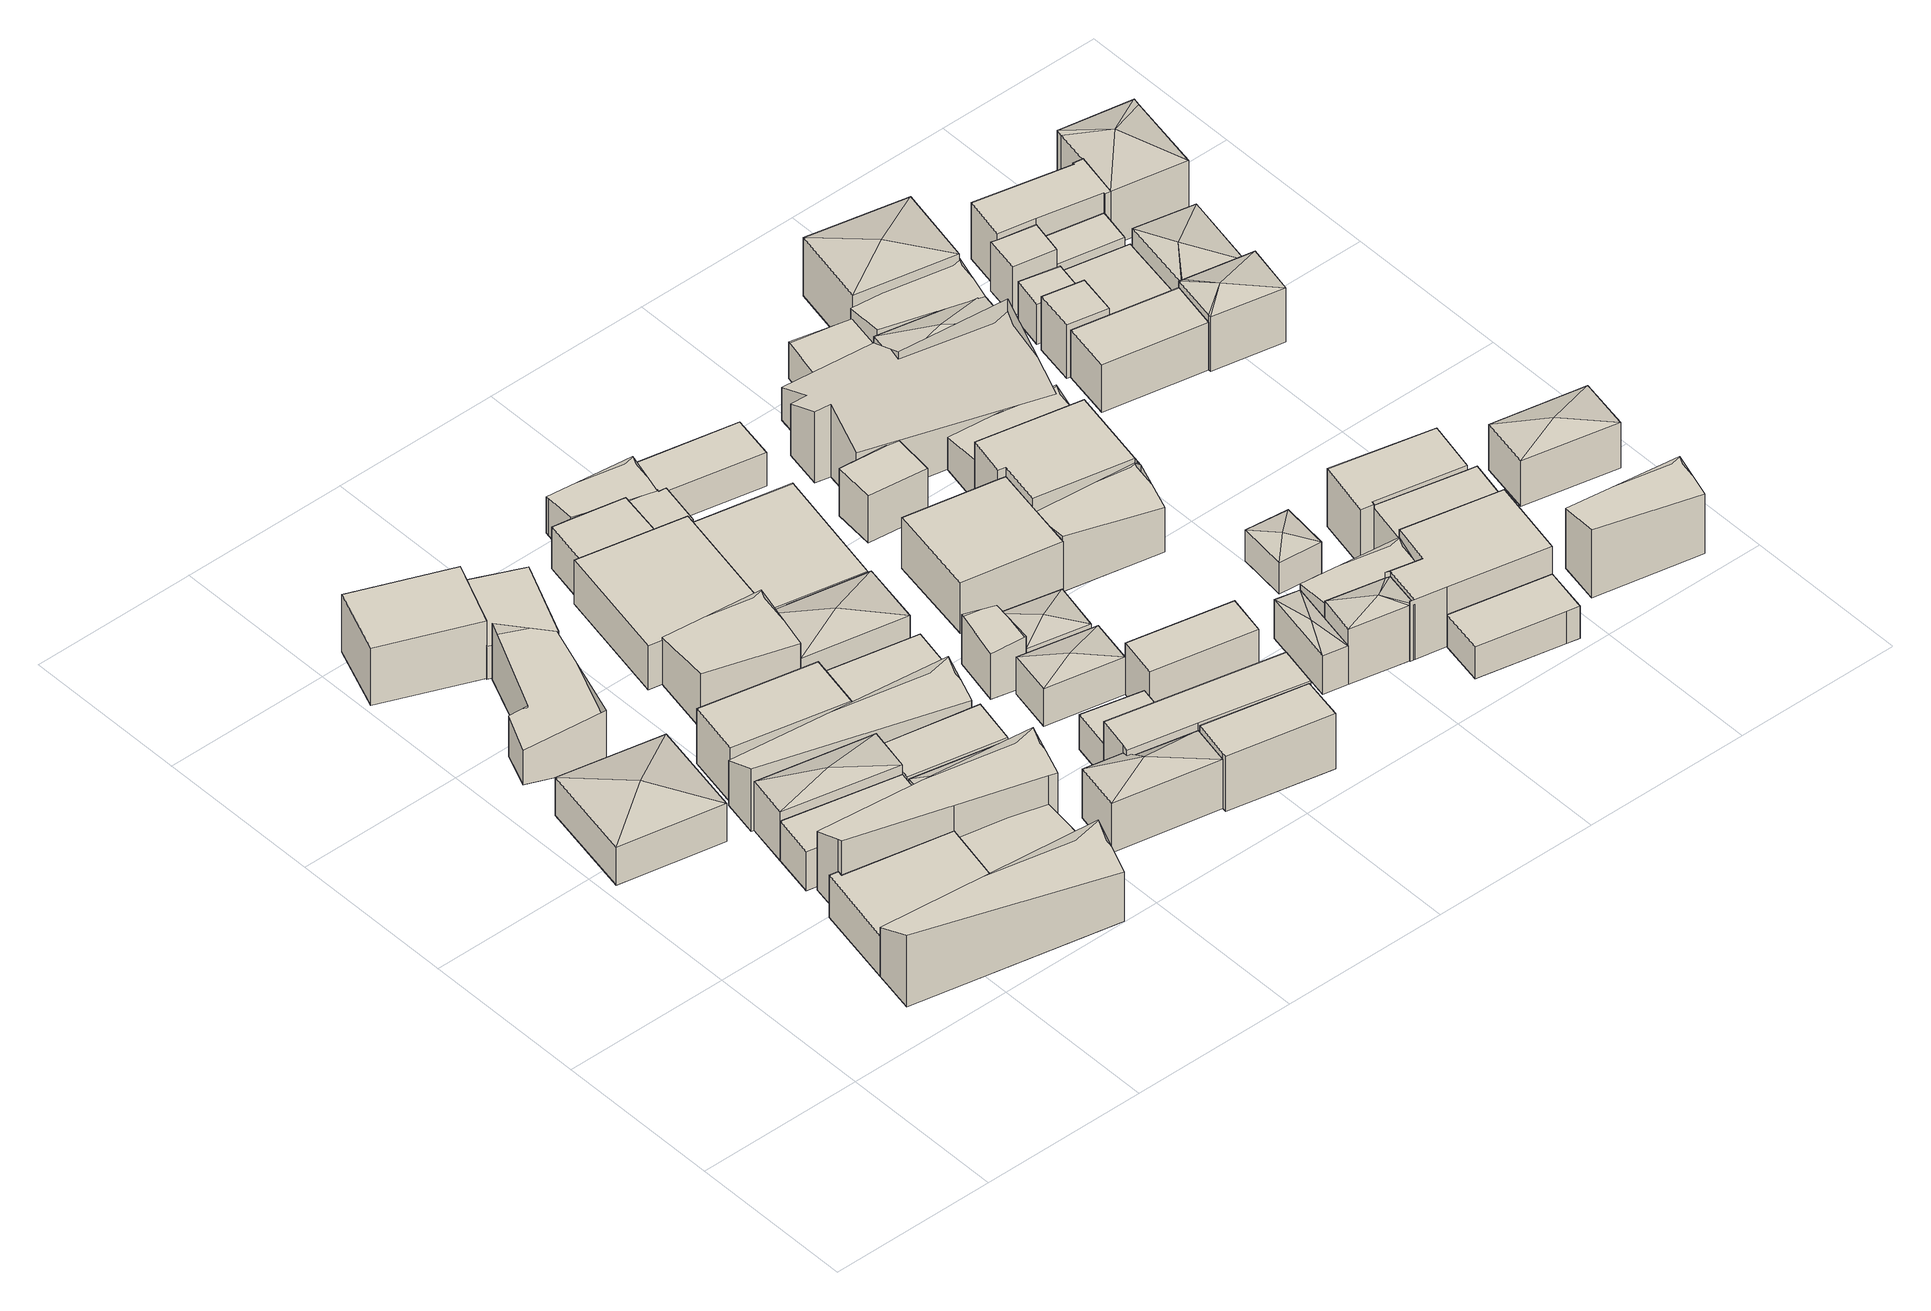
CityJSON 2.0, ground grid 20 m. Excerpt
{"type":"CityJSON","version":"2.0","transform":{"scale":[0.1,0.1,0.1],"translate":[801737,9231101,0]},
"CityObjects":{
"building1":{"type":"Building","attributes":{"Building Type":"Residential","Roof Shape":"hip","Roof Material":"Clay Tile Shingle","Roof Material Code":3,"Roof Direction":"northwest","Building Height":5.08,"Roof Slope":25.1,"Footprint Area":152.61,"Solar PV Capacity Low":19.11,"Solar PV Capacity High":25.1,"Solar Annual Energy Low":27553,"Solar Annual Energy High":36312,"Suitable PV Area":114.08},"geometry":[{"type":"MultiSurface","lod":"2.2","boundaries":[[[0,1,2,3]],[[3,2,4,5]],[[2,1,6,4]],[[1,0,7,6]],[[0,3,5,7]],[[5,4,8]],[[4,6,8]],[[6,7,8]],[[7,5,8]]]}]},
"building2":{"type":"Building","attributes":{"Building Type":"Residential","Roof Shape":"shed","Roof Material":"Concrete Glazed Tile","Roof Material Code":1,"Roof Direction":"northwest","Building Height":5.29,"Roof Slope":18.2,"Footprint Area":135.22,"Solar PV Capacity Low":16.93,"Solar PV Capacity High":22.24,"Solar Annual Energy Low":24413,"Solar Annual Energy High":32174,"Suitable PV Area":101.07},"geometry":[{"type":"MultiSurface","lod":"2.2","boundaries":[[[9,10,11,12,13,14]],[[14,13,15,16]],[[13,12,17,15]],[[12,11,18,17]],[[11,10,19,18]],[[10,9,20,19]],[[9,14,16,20]],[[16,15,17,18,19,20]]]}]},
"building3":{"type":"Building","attributes":{"Building Type":"Residential","Roof Shape":"gable","Roof Material":"Clay Tile Shingle","Roof Material Code":3,"Roof Direction":"northwest","Building Height":6.62,"Roof Slope":33.7,"Footprint Area":128.16,"Solar PV Capacity Low":16.05,"Solar PV Capacity High":21.08,"Solar Annual Energy Low":23139,"Solar Annual Energy High":30495,"Suitable PV Area":95.8},"geometry":[{"type":"MultiSurface","lod":"2.2","boundaries":[[[14,21,22,23]],[[23,22,24,25]],[[22,21,26,24]],[[21,14,27,26]],[[14,23,25,27]],[[25,24,26,27]]]}]},
"building4":{"type":"Building","attributes":{"Building Type":"Residential","Roof Shape":"gable","Roof Material":"Concrete Glazed Tile","Roof Material Code":1,"Roof Direction":"northwest","Building Height":4.62,"Roof Slope":26.9,"Footprint Area":115.93,"Solar PV Capacity Low":14.52,"Solar PV Capacity High":19.06,"Solar Annual Energy Low":20930,"Solar Annual Energy High":27585,"Suitable PV Area":86.66},"geometry":[{"type":"MultiSurface","lod":"2.2","boundaries":[[[28,29,30,31,32,33]],[[33,32,34,35]],[[32,31,36,34]],[[31,30,37,36]],[[30,29,38,37]],[[29,28,39,38]],[[28,33,35,39]],[[35,34,36,37,38,39]]]}]},
"building5":{"type":"Building","attributes":{"Building Type":"Residential","Roof Shape":"shed","Roof Material":"Concrete Glazed Tile","Roof Material Code":1,"Roof Direction":"northwest","Building Height":5.15,"Roof Slope":15.6,"Footprint Area":71.45,"Solar PV Capacity Low":8.95,"Solar PV Capacity High":11.75,"Solar Annual Energy Low":12899,"Solar Annual Energy High":17000,"Suitable PV Area":53.41},"geometry":[{"type":"MultiSurface","lod":"2.2","boundaries":[[[40,41,42,43]],[[43,42,44,45]],[[42,41,46,44]],[[41,40,47,46]],[[40,43,45,47]],[[45,44,46,47]]]}]},
"building6":{"type":"Building","attributes":{"Building Type":"Residential","Roof Shape":"flat","Roof Material":"Clay Tile Shingle","Roof Material Code":3,"Roof Direction":"northwest","Building Height":7.68,"Roof Slope":12.6,"Footprint Area":105.19,"Solar PV Capacity Low":13.17,"Solar PV Capacity High":17.3,"Solar Annual Energy Low":18992,"Solar Annual Energy High":25029,"Suitable PV Area":78.63},"geometry":[{"type":"MultiSurface","lod":"2.2","boundaries":[[[48,49,50,51]],[[51,50,52,53]],[[50,49,54,52]],[[49,48,55,54]],[[48,51,53,55]],[[53,52,54,55]]]}]},
"building7":{"type":"Building","attributes":{"Building Type":"Residential","Roof Shape":"hip","Roof Material":"Concrete Glazed Tile","Roof Material Code":1,"Roof Direction":"northwest","Building Height":6.6,"Roof Slope":28,"Footprint Area":73.58,"Solar PV Capacity Low":9.21,"Solar PV Capacity High":12.1,"Solar Annual Energy Low":13285,"Solar Annual Energy High":17509,"Suitable PV Area":55},"geometry":[{"type":"MultiSurface","lod":"2.2","boundaries":[[[56,40,43,57]],[[57,43,58,59]],[[43,40,60,58]],[[40,56,61,60]],[[56,57,59,61]],[[59,58,62]],[[58,60,62]],[[60,61,62]],[[61,59,62]]]}]},
"building8":{"type":"Building","attributes":{"Building Type":"Residential","Roof Shape":"gable","Roof Material":"Concrete Glazed Tile","Roof Material Code":1,"Roof Direction":"northwest","Building Height":7.81,"Roof Slope":30.8,"Footprint Area":118.27,"Solar PV Capacity Low":14.81,"Solar PV Capacity High":19.45,"Solar Annual Energy Low":21352,"Solar Annual Energy High":28140,"Suitable PV Area":88.4},"geometry":[{"type":"MultiSurface","lod":"2.2","boundaries":[[[12,11,10,63,64,65,66,67,68]],[[68,67,69,70]],[[67,66,71,69]],[[66,65,72,71]],[[65,64,73,72]],[[64,63,74,73]],[[63,10,75,74]],[[10,11,76,75]],[[11,12,77,76]],[[12,68,70,77]],[[70,69,71,72,73,74,75,76,77]]]}]},
"building9":{"type":"Building","attributes":{"Building Type":"Residential","Roof Shape":"gable","Roof Material":"Clay Tile Shingle","Roof Material Code":3,"Roof Direction":"northwest","Building Height":4.04,"Roof Slope":30.5,"Footprint Area":107.42,"Solar PV Capacity Low":13.45,"Solar PV Capacity High":17.67,"Solar Annual Energy Low":19394,"Solar Annual Energy High":25560,"Suitable PV Area":80.3},"geometry":[{"type":"MultiSurface","lod":"2.2","boundaries":[[[10,9,23,63]],[[63,23,78,79]],[[23,9,80,78]],[[9,10,81,80]],[[10,63,79,81]],[[78,80,81,79]]]}]},
"building10":{"type":"Building","attributes":{"Building Type":"Residential","Roof Shape":"shed","Roof Material":"Concrete Glazed Tile","Roof Material Code":1,"Roof Direction":"northwest","Building Height":7.22,"Roof Slope":10.6,"Footprint Area":93.06,"Solar PV Capacity Low":11.65,"Solar PV Capacity High":15.3,"Solar Annual Energy Low":16801,"Solar Annual Energy High":22143,"Suitable PV Area":69.56},"geometry":[{"type":"MultiSurface","lod":"2.2","boundaries":[[[82,83,84,85]],[[85,84,86,87]],[[84,83,88,86]],[[83,82,89,88]],[[82,85,87,89]],[[87,86,88,89]]]}]},
"building11":{"type":"Building","attributes":{"Building Type":"Residential","Roof Shape":"shed","Roof Material":"Asbestos Sheet","Roof Material Code":4,"Roof Direction":"northwest","Building Height":4.34,"Roof Slope":16.3,"Footprint Area":73.39,"Solar PV Capacity Low":9.19,"Solar PV Capacity High":12.07,"Solar Annual Energy Low":13249,"Solar Annual Energy High":17461,"Suitable PV Area":54.86},"geometry":[{"type":"MultiSurface","lod":"2.2","boundaries":[[[90,49,48,91,92,93]],[[93,92,94,95]],[[92,91,96,94]],[[91,48,97,96]],[[48,49,98,97]],[[49,90,99,98]],[[90,93,95,99]],[[95,94,96,97,98,99]]]}]},
"building12":{"type":"Building","attributes":{"Building Type":"Residential","Roof Shape":"gable","Roof Material":"Concrete Glazed Tile","Roof Material Code":1,"Roof Direction":"northwest","Building Height":5.97,"Roof Slope":32,"Footprint Area":114.17,"Solar PV Capacity Low":14.29,"Solar PV Capacity High":18.78,"Solar Annual Energy Low":20613,"Solar Annual Energy High":27166,"Suitable PV Area":85.34},"geometry":[{"type":"MultiSurface","lod":"2.2","boundaries":[[[100,101,102,103]],[[103,102,104,105]],[[102,101,106,104]],[[101,100,107,106]],[[100,103,105,107]],[[105,104,106,107]]]}]},
"building13":{"type":"Building","attributes":{"Building Type":"Residential","Roof Shape":"hip","Roof Material":"Concrete Glazed Tile","Roof Material Code":1,"Roof Direction":"northwest","Building Height":4.9,"Roof Slope":27.3,"Footprint Area":57.01,"Solar PV Capacity Low":7.14,"Solar PV Capacity High":9.38,"Solar Annual Energy Low":10294,"Solar Annual Energy High":13566,"Suitable PV Area":42.62},"geometry":[{"type":"MultiSurface","lod":"2.2","boundaries":[[[67,66,65,108,109,110]],[[110,109,111,112]],[[109,108,113,111]],[[108,65,114,113]],[[65,66,115,114]],[[66,67,116,115]],[[67,110,112,116]],[[112,111,117]],[[111,113,117]],[[113,114,117]],[[114,115,117]],[[115,116,117]],[[116,112,117]]]}]},
"building14":{"type":"Building","attributes":{"Building Type":"Residential","Roof Shape":"shed","Roof Material":"Concrete Glazed Tile","Roof Material Code":1,"Roof Direction":"northwest","Building Height":5.08,"Roof Slope":17.6,"Footprint Area":63.67,"Solar PV Capacity Low":7.97,"Solar PV Capacity High":10.47,"Solar Annual Energy Low":11495,"Solar Annual Energy High":15149,"Suitable PV Area":47.59},"geometry":[{"type":"MultiSurface","lod":"2.2","boundaries":[[[118,119,120,121]],[[121,120,122,123]],[[120,119,124,122]],[[119,118,125,124]],[[118,121,123,125]],[[123,122,124,125]]]}]},
"building15":{"type":"Building","attributes":{"Building Type":"Residential","Roof Shape":"gable","Roof Material":"Concrete Glazed Tile","Roof Material Code":1,"Roof Direction":"northwest","Building Height":6.32,"Roof Slope":27.2,"Footprint Area":87.48,"Solar PV Capacity Low":10.95,"Solar PV Capacity High":14.39,"Solar Annual Energy Low":15795,"Solar Annual Energy High":20816,"Suitable PV Area":65.39},"geometry":[{"type":"MultiSurface","lod":"2.2","boundaries":[[[126,127,128,129]],[[129,128,130,131]],[[128,127,132,130]],[[127,126,133,132]],[[126,129,131,133]],[[131,130,132,133]]]}]},
"building16":{"type":"Building","attributes":{"Building Type":"Residential","Roof Shape":"flat","Roof Material":"Concrete Glazed Tile","Roof Material Code":1,"Roof Direction":"northwest","Building Height":5.94,"Roof Slope":14.6,"Footprint Area":190.97,"Solar PV Capacity Low":23.91,"Solar PV Capacity High":31.41,"Solar Annual Energy Low":34479,"Solar Annual Energy High":45440,"Suitable PV Area":142.75},"geometry":[{"type":"MultiSurface","lod":"2.2","boundaries":[[[134,135,129,136]],[[136,129,137,138]],[[129,135,139,137]],[[135,134,140,139]],[[134,136,138,140]],[[138,137,139,140]]]}]},
"building17":{"type":"Building","attributes":{"Building Type":"Residential","Roof Shape":"shed","Roof Material":"Clay Tile Shingle","Roof Material Code":3,"Roof Direction":"northwest","Building Height":5.54,"Roof Slope":16,"Footprint Area":79.8,"Solar PV Capacity Low":9.99,"Solar PV Capacity High":13.12,"Solar Annual Energy Low":14408,"Solar Annual Energy High":18989,"Suitable PV Area":59.65},"geometry":[{"type":"MultiSurface","lod":"2.2","boundaries":[[[141,142,143,144]],[[144,143,145,146]],[[143,142,147,145]],[[142,141,148,147]],[[141,144,146,148]],[[146,145,147,148]]]}]},
"building18":{"type":"Building","attributes":{"Building Type":"Residential","Roof Shape":"hip","Roof Material":"Concrete Glazed Tile","Roof Material Code":1,"Roof Direction":"northwest","Building Height":6.64,"Roof Slope":24.6,"Footprint Area":68.2,"Solar PV Capacity Low":8.54,"Solar PV Capacity High":11.22,"Solar Annual Energy Low":12313,"Solar Annual Energy High":16227,"Suitable PV Area":50.98},"geometry":[{"type":"MultiSurface","lod":"2.2","boundaries":[[[149,150,151,152,153,154]],[[154,153,155,156]],[[153,152,157,155]],[[152,151,158,157]],[[151,150,159,158]],[[150,149,160,159]],[[149,154,156,160]],[[156,155,161]],[[155,157,161]],[[157,158,161]],[[158,159,161]],[[159,160,161]],[[160,156,161]]]}]},
"building19":{"type":"Building","attributes":{"Building Type":"Residential","Roof Shape":"flat","Roof Material":"Asbestos Sheet","Roof Material Code":4,"Roof Direction":"northwest","Building Height":5.6,"Roof Slope":6.6,"Footprint Area":48.47,"Solar PV Capacity Low":6.07,"Solar PV Capacity High":7.97,"Solar Annual Energy Low":8750,"Solar Annual Energy High":11532,"Suitable PV Area":36.23},"geometry":[{"type":"MultiSurface","lod":"2.2","boundaries":[[[162,163,164,165,166]],[[166,165,167,168]],[[165,164,169,167]],[[164,163,170,169]],[[163,162,171,170]],[[162,166,168,171]],[[168,167,169,170,171]]]}]},
"building20":{"type":"Building","attributes":{"Building Type":"Residential","Roof Shape":"hip","Roof Material":"Concrete Glazed Tile","Roof Material Code":1,"Roof Direction":"northwest","Building Height":4.13,"Roof Slope":24.8,"Footprint Area":96.16,"Solar PV Capacity Low":12.04,"Solar PV Capacity High":15.81,"Solar Annual Energy Low":17361,"Solar Annual Energy High":22881,"Suitable PV Area":71.88},"geometry":[{"type":"MultiSurface","lod":"2.2","boundaries":[[[172,173,174,175]],[[175,174,176,177]],[[174,173,178,176]],[[173,172,179,178]],[[172,175,177,179]],[[177,176,180]],[[176,178,180]],[[178,179,180]],[[179,177,180]]]}]},
"building21":{"type":"Building","attributes":{"Building Type":"Residential","Roof Shape":"flat","Roof Material":"Concrete Glazed Tile","Roof Material Code":1,"Roof Direction":"northwest","Building Height":4.66,"Roof Slope":8.6,"Footprint Area":35.92,"Solar PV Capacity Low":4.5,"Solar PV Capacity High":5.91,"Solar Annual Energy Low":6485,"Solar Annual Energy High":8547,"Suitable PV Area":26.85},"geometry":[{"type":"MultiSurface","lod":"2.2","boundaries":[[[181,182,183,184]],[[184,183,185,186]],[[183,182,187,185]],[[182,181,188,187]],[[181,184,186,188]],[[186,185,187,188]]]}]},
"building22":{"type":"Building","attributes":{"Building Type":"Residential","Roof Shape":"gable","Roof Material":"Concrete Glazed Tile","Roof Material Code":1,"Roof Direction":"northwest","Building Height":4.79,"Roof Slope":29.5,"Footprint Area":48.38,"Solar PV Capacity Low":6.06,"Solar PV Capacity High":7.96,"Solar Annual Energy Low":8735,"Solar Annual Energy High":11512,"Suitable PV Area":36.17},"geometry":[{"type":"MultiSurface","lod":"2.2","boundaries":[[[189,190,162,166,191,192]],[[192,191,193,194]],[[191,166,195,193]],[[166,162,196,195]],[[162,190,197,196]],[[190,189,198,197]],[[189,192,194,198]],[[194,193,195,196,197,198]]]}]},
"building23":{"type":"Building","attributes":{"Building Type":"Residential","Roof Shape":"shed","Roof Material":"Concrete Glazed Tile","Roof Material Code":1,"Roof Direction":"northwest","Building Height":4.9,"Roof Slope":15,"Footprint Area":24.88,"Solar PV Capacity Low":3.12,"Solar PV Capacity High":4.09,"Solar Annual Energy Low":4492,"Solar Annual Energy High":5920,"Suitable PV Area":18.6},"geometry":[{"type":"MultiSurface","lod":"2.2","boundaries":[[[166,165,199,200,201,202,203,191]],[[191,203,204,205]],[[203,202,206,204]],[[202,201,207,206]],[[201,200,208,207]],[[200,199,209,208]],[[199,165,210,209]],[[165,166,211,210]],[[166,191,205,211]],[[205,204,206,207,208,209,210,211]]]}]},
"building24":{"type":"Building","attributes":{"Building Type":"Residential","Roof Shape":"gable","Roof Material":"Concrete Glazed Tile","Roof Material Code":1,"Roof Direction":"northwest","Building Height":6.07,"Roof Slope":29.8,"Footprint Area":24.1,"Solar PV Capacity Low":3.02,"Solar PV Capacity High":3.96,"Solar Annual Energy Low":4351,"Solar Annual Energy High":5735,"Suitable PV Area":18.02},"geometry":[{"type":"MultiSurface","lod":"2.2","boundaries":[[[212,213,214,215]],[[215,214,216,217]],[[214,213,218,216]],[[213,212,219,218]],[[212,215,217,219]],[[217,216,218,219]]]}]},
"building25":{"type":"Building","attributes":{"Building Type":"Residential","Roof Shape":"shed","Roof Material":"Concrete Glazed Tile","Roof Material Code":1,"Roof Direction":"northwest","Building Height":4.2,"Roof Slope":16.5,"Footprint Area":182.29,"Solar PV Capacity Low":22.82,"Solar PV Capacity High":29.98,"Solar Annual Energy Low":32911,"Solar Annual Energy High":43374,"Suitable PV Area":136.26},"geometry":[{"type":"MultiSurface","lod":"2.2","boundaries":[[[220,221,222,199]],[[199,222,223,224]],[[222,221,225,223]],[[221,220,226,225]],[[220,199,224,226]],[[224,223,225,226]]]}]},
"building26":{"type":"Building","attributes":{"Building Type":"Residential","Roof Shape":"flat","Roof Material":"Concrete Glazed Tile","Roof Material Code":1,"Roof Direction":"northwest","Building Height":7.61,"Roof Slope":13.1,"Footprint Area":102.19,"Solar PV Capacity Low":12.8,"Solar PV Capacity High":16.81,"Solar Annual Energy Low":18451,"Solar Annual Energy High":24316,"Suitable PV Area":76.39},"geometry":[{"type":"MultiSurface","lod":"2.2","boundaries":[[[153,152,151,227,228,182]],[[182,228,229,230]],[[228,227,231,229]],[[227,151,232,231]],[[151,152,233,232]],[[152,153,234,233]],[[153,182,230,234]],[[230,229,231,232,233,234]]]}]},
"building27":{"type":"Building","attributes":{"Building Type":"Residential","Roof Shape":"hip","Roof Material":"Concrete Glazed Tile","Roof Material Code":1,"Roof Direction":"northwest","Building Height":4.96,"Roof Slope":24,"Footprint Area":51.14,"Solar PV Capacity Low":6.4,"Solar PV Capacity High":8.41,"Solar Annual Energy Low":9233,"Solar Annual Energy High":12168,"Suitable PV Area":38.23},"geometry":[{"type":"MultiSurface","lod":"2.2","boundaries":[[[235,236,237,238]],[[238,237,239,240]],[[237,236,241,239]],[[236,235,242,241]],[[235,238,240,242]],[[240,239,243]],[[239,241,243]],[[241,242,243]],[[242,240,243]]]}]},
"building28":{"type":"Building","attributes":{"Building Type":"Residential","Roof Shape":"flat","Roof Material":"Concrete Glazed Tile","Roof Material Code":1,"Roof Direction":"northwest","Building Height":7.36,"Roof Slope":6.9,"Footprint Area":65.16,"Solar PV Capacity Low":8.16,"Solar PV Capacity High":10.72,"Solar Annual Energy Low":11764,"Solar Annual Energy High":15505,"Suitable PV Area":48.71},"geometry":[{"type":"MultiSurface","lod":"2.2","boundaries":[[[244,150,245,246,247]],[[247,246,248,249]],[[246,245,250,248]],[[245,150,251,250]],[[150,244,252,251]],[[244,247,249,252]],[[249,248,250,251,252]]]}]},
"building29":{"type":"Building","attributes":{"Building Type":"Residential","Roof Shape":"hip","Roof Material":"Concrete Glazed Tile","Roof Material Code":1,"Roof Direction":"northwest","Building Height":4.97,"Roof Slope":24.5,"Footprint Area":44.83,"Solar PV Capacity Low":5.61,"Solar PV Capacity High":7.37,"Solar Annual Energy Low":8093,"Solar Annual Energy High":10666,"Suitable PV Area":33.51},"geometry":[{"type":"MultiSurface","lod":"2.2","boundaries":[[[215,214,253,254]],[[254,253,255,256]],[[253,214,257,255]],[[214,215,258,257]],[[215,254,256,258]],[[256,255,259]],[[255,257,259]],[[257,258,259]],[[258,256,259]]]}]},
"building30":{"type":"Building","attributes":{"Building Type":"Residential","Roof Shape":"flat","Roof Material":"Asbestos Sheet","Roof Material Code":4,"Roof Direction":"northwest","Building Height":4.54,"Roof Slope":9.9,"Footprint Area":65.05,"Solar PV Capacity Low":8.15,"Solar PV Capacity High":10.7,"Solar Annual Energy Low":11745,"Solar Annual Energy High":15479,"Suitable PV Area":48.63},"geometry":[{"type":"MultiSurface","lod":"2.2","boundaries":[[[201,260,261,262,192,191,202]],[[202,191,263,264]],[[191,192,265,263]],[[192,262,266,265]],[[262,261,267,266]],[[261,260,268,267]],[[260,201,269,268]],[[201,202,264,269]],[[264,263,265,266,267,268,269]]]}]},
"building31":{"type":"Building","attributes":{"Building Type":"Residential","Roof Shape":"flat","Roof Material":"Concrete Glazed Tile","Roof Material Code":1,"Roof Direction":"northwest","Building Height":6.93,"Roof Slope":6.6,"Footprint Area":61.29,"Solar PV Capacity Low":7.67,"Solar PV Capacity High":10.08,"Solar Annual Energy Low":11065,"Solar Annual Energy High":14583,"Suitable PV Area":45.81},"geometry":[{"type":"MultiSurface","lod":"2.2","boundaries":[[[237,270,271,272]],[[272,271,273,274]],[[271,270,275,273]],[[270,237,276,275]],[[237,272,274,276]],[[274,273,275,276]]]}]},
"building32":{"type":"Building","attributes":{"Building Type":"Residential","Roof Shape":"flat","Roof Material":"Clay Tile Shingle","Roof Material Code":3,"Roof Direction":"northwest","Building Height":6.79,"Roof Slope":14.3,"Footprint Area":134.57,"Solar PV Capacity Low":16.85,"Solar PV Capacity High":22.13,"Solar Annual Energy Low":24295,"Solar Annual Energy High":32019,"Suitable PV Area":100.59},"geometry":[{"type":"MultiSurface","lod":"2.2","boundaries":[[[277,278,279,280,281,282,283]],[[283,282,284,285]],[[282,281,286,284]],[[281,280,287,286]],[[280,279,288,287]],[[279,278,289,288]],[[278,277,290,289]],[[277,283,285,290]],[[285,284,286,287,288,289,290]]]}]},
"building33":{"type":"Building","attributes":{"Building Type":"Residential","Roof Shape":"shed","Roof Material":"Concrete Glazed Tile","Roof Material Code":1,"Roof Direction":"northwest","Building Height":6.24,"Roof Slope":18.9,"Footprint Area":35.86,"Solar PV Capacity Low":4.49,"Solar PV Capacity High":5.9,"Solar Annual Energy Low":6474,"Solar Annual Energy High":8532,"Suitable PV Area":26.8},"geometry":[{"type":"MultiSurface","lod":"2.2","boundaries":[[[291,292,293,294]],[[294,293,295,296]],[[293,292,297,295]],[[292,291,298,297]],[[291,294,296,298]],[[296,295,297,298]]]}]},
"building34":{"type":"Building","attributes":{"Building Type":"Residential","Roof Shape":"hip","Roof Material":"Concrete Glazed Tile","Roof Material Code":1,"Roof Direction":"northwest","Building Height":5.21,"Roof Slope":23.1,"Footprint Area":29.13,"Solar PV Capacity Low":3.65,"Solar PV Capacity High":4.79,"Solar Annual Energy Low":5259,"Solar Annual Energy High":6930,"Suitable PV Area":21.77},"geometry":[{"type":"MultiSurface","lod":"2.2","boundaries":[[[299,300,301,302]],[[302,301,303,304]],[[301,300,305,303]],[[300,299,306,305]],[[299,302,304,306]],[[304,303,307]],[[303,305,307]],[[305,306,307]],[[306,304,307]]]}]},
"building35":{"type":"Building","attributes":{"Building Type":"Residential","Roof Shape":"gable","Roof Material":"Concrete Glazed Tile","Roof Material Code":1,"Roof Direction":"northwest","Building Height":6,"Roof Slope":33.5,"Footprint Area":67.38,"Solar PV Capacity Low":8.44,"Solar PV Capacity High":11.08,"Solar Annual Energy Low":12165,"Solar Annual Energy High":16033,"Suitable PV Area":50.37},"geometry":[{"type":"MultiSurface","lod":"2.2","boundaries":[[[281,308,309,310,282]],[[282,310,311,312]],[[310,309,313,311]],[[309,308,314,313]],[[308,281,315,314]],[[281,282,312,315]],[[311,313,314,315,312]]]}]},
"building36":{"type":"Building","attributes":{"Building Type":"Residential","Roof Shape":"hip","Roof Material":"Concrete Glazed Tile","Roof Material Code":1,"Roof Direction":"northwest","Building Height":7.38,"Roof Slope":27,"Footprint Area":36.05,"Solar PV Capacity Low":4.51,"Solar PV Capacity High":5.93,"Solar Annual Energy Low":6508,"Solar Annual Energy High":8577,"Suitable PV Area":26.95},"geometry":[{"type":"MultiSurface","lod":"2.2","boundaries":[[[316,317,301,318,319,320]],[[320,319,321,322]],[[319,318,323,321]],[[318,301,324,323]],[[301,317,325,324]],[[317,316,326,325]],[[316,320,322,326]],[[322,321,327]],[[321,323,327]],[[323,324,327]],[[324,325,327]],[[325,326,327]],[[326,322,327]]]}]},
"building37":{"type":"Building","attributes":{"Building Type":"Residential","Roof Shape":"flat","Roof Material":"Concrete Glazed Tile","Roof Material Code":1,"Roof Direction":"northwest","Building Height":7.98,"Roof Slope":6.9,"Footprint Area":123.8,"Solar PV Capacity Low":15.5,"Solar PV Capacity High":20.36,"Solar Annual Energy Low":22351,"Solar Annual Energy High":29457,"Suitable PV Area":92.54},"geometry":[{"type":"MultiSurface","lod":"2.2","boundaries":[[[277,283,282,310,309,328,329]],[[329,328,330,331]],[[328,309,313,330]],[[309,310,332,313]],[[310,282,333,332]],[[282,283,334,333]],[[283,277,335,334]],[[277,329,331,335]],[[331,330,313,332,333,334,335]]]}]},
"building38":{"type":"Building","attributes":{"Building Type":"Residential","Roof Shape":"gable","Roof Material":"Concrete Glazed Tile","Roof Material Code":1,"Roof Direction":"northwest","Building Height":6.01,"Roof Slope":28.2,"Footprint Area":54.45,"Solar PV Capacity Low":6.82,"Solar PV Capacity High":8.95,"Solar Annual Energy Low":9830,"Solar Annual Energy High":12955,"Suitable PV Area":40.7},"geometry":[{"type":"MultiSurface","lod":"2.2","boundaries":[[[302,317,316,320,336,337]],[[337,336,338,339]],[[336,320,340,338]],[[320,316,341,340]],[[316,317,342,341]],[[317,302,343,342]],[[302,337,339,343]],[[339,338,340,341,342,343]]]}]},
"building39":{"type":"Building","attributes":{"Building Type":"Residential","Roof Shape":"gable","Roof Material":"Concrete Glazed Tile","Roof Material Code":1,"Roof Direction":"northwest","Building Height":4.44,"Roof Slope":31.8,"Footprint Area":283.7,"Solar PV Capacity Low":35.52,"Solar PV Capacity High":46.65,"Solar Annual Energy Low":51220,"Solar Annual Energy High":67504,"Suitable PV Area":212.07},"geometry":[{"type":"MultiSurface","lod":"2.2","boundaries":[[[344,345,346,347,348,349,350,351,352,353]],[[353,352,354,355]],[[352,351,356,354]],[[351,350,357,356]],[[350,349,358,357]],[[349,348,359,358]],[[348,347,360,359]],[[347,346,361,360]],[[346,345,362,361]],[[345,344,363,362]],[[344,353,355,363]],[[355,354,356,357,358,359,360,361,362,363]]]}]},
"building40":{"type":"Building","attributes":{"Building Type":"Residential","Roof Shape":"gable","Roof Material":"Concrete Glazed Tile","Roof Material Code":1,"Roof Direction":"northwest","Building Height":4.3,"Roof Slope":30.6,"Footprint Area":68.74,"Solar PV Capacity Low":8.61,"Solar PV Capacity High":11.3,"Solar Annual Energy Low":12411,"Solar Annual Energy High":16356,"Suitable PV Area":51.38},"geometry":[{"type":"MultiSurface","lod":"2.2","boundaries":[[[364,329,328,352]],[[352,328,365,366]],[[328,329,367,365]],[[329,364,368,367]],[[364,352,366,368]],[[366,365,367,368]]]}]},
"building41":{"type":"Building","attributes":{"Building Type":"Residential","Roof Shape":"gable","Roof Material":"Concrete Glazed Tile","Roof Material Code":1,"Roof Direction":"northwest","Building Height":4.55,"Roof Slope":27,"Footprint Area":37.55,"Solar PV Capacity Low":4.7,"Solar PV Capacity High":6.18,"Solar Annual Energy Low":6780,"Solar Annual Energy High":8935,"Suitable PV Area":28.07},"geometry":[{"type":"MultiSurface","lod":"2.2","boundaries":[[[369,370,371,372]],[[372,371,373,374]],[[371,370,375,373]],[[370,369,376,375]],[[369,372,374,376]],[[374,373,375,376]]]}]},
"building42":{"type":"Building","attributes":{"Building Type":"Residential","Roof Shape":"hip","Roof Material":"Concrete Glazed Tile","Roof Material Code":1,"Roof Direction":"northwest","Building Height":4.17,"Roof Slope":28.4,"Footprint Area":31.39,"Solar PV Capacity Low":3.93,"Solar PV Capacity High":5.16,"Solar Annual Energy Low":5667,"Solar Annual Energy High":7469,"Suitable PV Area":23.46},"geometry":[{"type":"MultiSurface","lod":"2.2","boundaries":[[[377,378,379,380]],[[380,379,381,382]],[[379,378,383,381]],[[378,377,384,383]],[[377,380,382,384]],[[382,381,385]],[[381,383,385]],[[383,384,385]],[[384,382,385]]]}]},
"building43":{"type":"Building","attributes":{"Building Type":"Residential","Roof Shape":"flat","Roof Material":"Concrete Glazed Tile","Roof Material Code":1,"Roof Direction":"northwest","Building Height":4.33,"Roof Slope":6.3,"Footprint Area":66.32,"Solar PV Capacity Low":8.3,"Solar PV Capacity High":10.91,"Solar Annual Energy Low":11975,"Solar Annual Energy High":15781,"Suitable PV Area":49.58},"geometry":[{"type":"MultiSurface","lod":"2.2","boundaries":[[[386,387,388,389,390,391]],[[391,390,392,393]],[[390,389,394,392]],[[389,388,395,394]],[[388,387,396,395]],[[387,386,397,396]],[[386,391,393,397]],[[393,392,394,395,396,397]]]}]},
"building44":{"type":"Building","attributes":{"Building Type":"Residential","Roof Shape":"shed","Roof Material":"Concrete Glazed Tile","Roof Material Code":1,"Roof Direction":"northwest","Building Height":7.96,"Roof Slope":11.2,"Footprint Area":133.94,"Solar PV Capacity Low":16.77,"Solar PV Capacity High":22.03,"Solar Annual Energy Low":24182,"Solar Annual Energy High":31870,"Suitable PV Area":100.12},"geometry":[{"type":"MultiSurface","lod":"2.2","boundaries":[[[398,337,336,316,320,319,318,399,386,391]],[[391,386,400,401]],[[386,399,402,400]],[[399,318,403,402]],[[318,319,404,403]],[[319,320,405,404]],[[320,316,406,405]],[[316,336,407,406]],[[336,337,408,407]],[[337,398,409,408]],[[398,391,401,409]],[[401,400,402,403,404,405,406,407,408,409]]]}]},
"building45":{"type":"Building","attributes":{"Building Type":"Residential","Roof Shape":"hip","Roof Material":"Concrete Glazed Tile","Roof Material Code":1,"Roof Direction":"northwest","Building Height":6.47,"Roof Slope":22.1,"Footprint Area":61.54,"Solar PV Capacity Low":7.7,"Solar PV Capacity High":10.12,"Solar Annual Energy Low":11110,"Solar Annual Energy High":14642,"Suitable PV Area":46},"geometry":[{"type":"MultiSurface","lod":"2.2","boundaries":[[[345,344,353,410]],[[410,353,411,412]],[[353,344,413,411]],[[344,345,414,413]],[[345,410,412,414]],[[412,411,415]],[[411,413,415]],[[413,414,415]],[[414,412,415]]]}]},
"building46":{"type":"Building","attributes":{"Building Type":"Residential","Roof Shape":"gable","Roof Material":"Concrete Glazed Tile","Roof Material Code":1,"Roof Direction":"northwest","Building Height":5.99,"Roof Slope":30.4,"Footprint Area":64.47,"Solar PV Capacity Low":8.07,"Solar PV Capacity High":10.6,"Solar Annual Energy Low":11641,"Solar Annual Energy High":15341,"Suitable PV Area":48.2},"geometry":[{"type":"MultiSurface","lod":"2.2","boundaries":[[[416,417,418,419]],[[419,418,420,421]],[[418,417,422,420]],[[417,416,423,422]],[[416,419,421,423]],[[421,420,422,423]]]}]},
"building47":{"type":"Building","attributes":{"Building Type":"Residential","Roof Shape":"shed","Roof Material":"Concrete Glazed Tile","Roof Material Code":1,"Roof Direction":"northwest","Building Height":6.85,"Roof Slope":15.5,"Footprint Area":64.5,"Solar PV Capacity Low":8.08,"Solar PV Capacity High":10.61,"Solar Annual Energy Low":11646,"Solar Annual Energy High":15348,"Suitable PV Area":48.22},"geometry":[{"type":"MultiSurface","lod":"2.2","boundaries":[[[424,337,398,425,426,427]],[[427,426,428,429]],[[426,425,430,428]],[[425,398,431,430]],[[398,337,432,431]],[[337,424,433,432]],[[424,427,429,433]],[[429,428,430,431,432,433]]]}]},
"building48":{"type":"Building","attributes":{"Building Type":"Residential","Roof Shape":"shed","Roof Material":"Clay Tile Shingle","Roof Material Code":3,"Roof Direction":"northwest","Building Height":7.58,"Roof Slope":13.1,"Footprint Area":78.62,"Solar PV Capacity Low":9.84,"Solar PV Capacity High":12.93,"Solar Annual Energy Low":14194,"Solar Annual Energy High":18707,"Suitable PV Area":58.77},"geometry":[{"type":"MultiSurface","lod":"2.2","boundaries":[[[424,427,426,434,435,436]],[[436,435,437,438]],[[435,434,439,437]],[[434,426,440,439]],[[426,427,441,440]],[[427,424,442,441]],[[424,436,438,442]],[[438,437,439,440,441,442]]]}]},
"building49":{"type":"Building","attributes":{"Building Type":"Residential","Roof Shape":"hip","Roof Material":"Concrete Glazed Tile","Roof Material Code":1,"Roof Direction":"northwest","Building Height":7.8,"Roof Slope":21.2,"Footprint Area":120.85,"Solar PV Capacity Low":15.13,"Solar PV Capacity High":19.87,"Solar Annual Energy Low":21819,"Solar Annual Energy High":28755,"Suitable PV Area":90.34},"geometry":[{"type":"MultiSurface","lod":"2.2","boundaries":[[[443,444,445,446]],[[446,445,447,448]],[[445,444,449,447]],[[444,443,450,449]],[[443,446,448,450]],[[448,447,451]],[[447,449,451]],[[449,450,451]],[[450,448,451]]]}]},
"building50":{"type":"Building","attributes":{"Building Type":"Residential","Roof Shape":"flat","Roof Material":"Concrete Glazed Tile","Roof Material Code":1,"Roof Direction":"northwest","Building Height":7.17,"Roof Slope":12.2,"Footprint Area":24.18,"Solar PV Capacity Low":3.03,"Solar PV Capacity High":3.98,"Solar Annual Energy Low":4365,"Solar Annual Energy High":5752,"Suitable PV Area":18.07},"geometry":[{"type":"MultiSurface","lod":"2.2","boundaries":[[[452,453,454,455]],[[455,454,456,457]],[[454,453,458,456]],[[453,452,459,458]],[[452,455,457,459]],[[457,456,458,459]]]}]},
"building51":{"type":"Building","attributes":{"Building Type":"Residential","Roof Shape":"flat","Roof Material":"Concrete Glazed Tile","Roof Material Code":1,"Roof Direction":"northwest","Building Height":6.38,"Roof Slope":8.4,"Footprint Area":74,"Solar PV Capacity Low":9.27,"Solar PV Capacity High":12.17,"Solar Annual Energy Low":13361,"Solar Annual Energy High":17609,"Suitable PV Area":55.32},"geometry":[{"type":"MultiSurface","lod":"2.2","boundaries":[[[460,461,462,463]],[[463,462,464,465]],[[462,461,466,464]],[[461,460,467,466]],[[460,463,465,467]],[[465,464,466,467]]]}]},
"building52":{"type":"Building","attributes":{"Building Type":"Residential","Roof Shape":"shed","Roof Material":"Concrete Glazed Tile","Roof Material Code":1,"Roof Direction":"northwest","Building Height":5.33,"Roof Slope":15,"Footprint Area":18.42,"Solar PV Capacity Low":2.31,"Solar PV Capacity High":3.03,"Solar Annual Energy Low":3326,"Solar Annual Energy High":4384,"Suitable PV Area":13.77},"geometry":[{"type":"MultiSurface","lod":"2.2","boundaries":[[[468,469,470,471]],[[471,470,472,473]],[[470,469,474,472]],[[469,468,475,474]],[[468,471,473,475]],[[473,472,474,475]]]}]},
"building53":{"type":"Building","attributes":{"Building Type":"Residential","Roof Shape":"gable","Roof Material":"Concrete Glazed Tile","Roof Material Code":1,"Roof Direction":"northwest","Building Height":7.96,"Roof Slope":27.2,"Footprint Area":66.03,"Solar PV Capacity Low":8.27,"Solar PV Capacity High":10.86,"Solar Annual Energy Low":11922,"Solar Annual Energy High":15712,"Suitable PV Area":49.36},"geometry":[{"type":"MultiSurface","lod":"2.2","boundaries":[[[476,477,478,479]],[[479,478,480,481]],[[478,477,482,480]],[[477,476,483,482]],[[476,479,481,483]],[[481,480,482,483]]]}]},
"building54":{"type":"Building","attributes":{"Building Type":"Residential","Roof Shape":"flat","Roof Material":"Concrete Glazed Tile","Roof Material Code":1,"Roof Direction":"northwest","Building Height":6.59,"Roof Slope":8.1,"Footprint Area":21.51,"Solar PV Capacity Low":2.69,"Solar PV Capacity High":3.54,"Solar Annual Energy Low":3883,"Solar Annual Energy High":5117,"Suitable PV Area":16.08},"geometry":[{"type":"MultiSurface","lod":"2.2","boundaries":[[[484,485,486,487,488]],[[488,487,489,490]],[[487,486,491,489]],[[486,485,492,491]],[[485,484,493,492]],[[484,488,490,493]],[[490,489,491,492,493]]]}]},
"building55":{"type":"Building","attributes":{"Building Type":"Residential","Roof Shape":"flat","Roof Material":"Concrete Glazed Tile","Roof Material Code":1,"Roof Direction":"northwest","Building Height":4.31,"Roof Slope":14.6,"Footprint Area":83.09,"Solar PV Capacity Low":10.4,"Solar PV Capacity High":13.66,"Solar Annual Energy Low":15001,"Solar Annual Energy High":19770,"Suitable PV Area":62.11},"geometry":[{"type":"MultiSurface","lod":"2.2","boundaries":[[[494,469,468,453,452,495,496,497]],[[497,496,498,499]],[[496,495,500,498]],[[495,452,501,500]],[[452,453,502,501]],[[453,468,503,502]],[[468,469,504,503]],[[469,494,505,504]],[[494,497,499,505]],[[499,498,500,501,502,503,504,505]]]}]},
"building56":{"type":"Building","attributes":{"Building Type":"Residential","Roof Shape":"hip","Roof Material":"Concrete Glazed Tile","Roof Material Code":1,"Roof Direction":"northwest","Building Height":7.34,"Roof Slope":27.7,"Footprint Area":54.28,"Solar PV Capacity Low":6.8,"Solar PV Capacity High":8.93,"Solar Annual Energy Low":9800,"Solar Annual Energy High":12916,"Suitable PV Area":40.57},"geometry":[{"type":"MultiSurface","lod":"2.2","boundaries":[[[506,461,460,507,508,509]],[[509,508,510,511]],[[508,507,512,510]],[[507,460,513,512]],[[460,461,514,513]],[[461,506,515,514]],[[506,509,511,515]],[[511,510,516]],[[510,512,516]],[[512,513,516]],[[513,514,516]],[[514,515,516]],[[515,511,516]]]}]},
"building57":{"type":"Building","attributes":{"Building Type":"Residential","Roof Shape":"flat","Roof Material":"Concrete Glazed Tile","Roof Material Code":1,"Roof Direction":"northwest","Building Height":4.63,"Roof Slope":11.6,"Footprint Area":32.9,"Solar PV Capacity Low":4.12,"Solar PV Capacity High":5.41,"Solar Annual Energy Low":5940,"Solar Annual Energy High":7829,"Suitable PV Area":24.59},"geometry":[{"type":"MultiSurface","lod":"2.2","boundaries":[[[488,487,517,518,519]],[[519,518,520,521]],[[518,517,522,520]],[[517,487,523,522]],[[487,488,524,523]],[[488,519,521,524]],[[521,520,522,523,524]]]}]},
"building58":{"type":"Building","attributes":{"Building Type":"Residential","Roof Shape":"hip","Roof Material":"Concrete Glazed Tile","Roof Material Code":1,"Roof Direction":"northwest","Building Height":6.12,"Roof Slope":27.3,"Footprint Area":72.98,"Solar PV Capacity Low":9.14,"Solar PV Capacity High":12,"Solar Annual Energy Low":13176,"Solar Annual Energy High":17365,"Suitable PV Area":54.55},"geometry":[{"type":"MultiSurface","lod":"2.2","boundaries":[[[525,526,527,528]],[[528,527,529,530]],[[527,526,531,529]],[[526,525,532,531]],[[525,528,530,532]],[[530,529,533]],[[529,531,533]],[[531,532,533]],[[532,530,533]]]}]},
"building59":{"type":"Building","attributes":{"Building Type":"Residential","Roof Shape":"shed","Roof Material":"Concrete Glazed Tile","Roof Material Code":1,"Roof Direction":"northwest","Building Height":7.32,"Roof Slope":17.5,"Footprint Area":65.6,"Solar PV Capacity Low":8.21,"Solar PV Capacity High":10.79,"Solar Annual Energy Low":11843,"Solar Annual Energy High":15609,"Suitable PV Area":49.03},"geometry":[{"type":"MultiSurface","lod":"2.2","boundaries":[[[534,535,536,484,488,519,518,537,538]],[[538,537,539,540]],[[537,518,541,539]],[[518,519,542,541]],[[519,488,543,542]],[[488,484,544,543]],[[484,536,545,544]],[[536,535,546,545]],[[535,534,547,546]],[[534,538,540,547]],[[540,539,541,542,543,544,545,546,547]]]}]},
"building60":{"type":"Building","attributes":{"Building Type":"Residential","Roof Shape":"hip","Roof Material":"Concrete Glazed Tile","Roof Material Code":1,"Roof Direction":"northwest","Building Height":6.69,"Roof Slope":24.7,"Footprint Area":69.21,"Solar PV Capacity Low":8.67,"Solar PV Capacity High":11.38,"Solar Annual Energy Low":12496,"Solar Annual Energy High":16468,"Suitable PV Area":51.73},"geometry":[{"type":"MultiSurface","lod":"2.2","boundaries":[[[495,506,548,549,496]],[[496,549,550,551]],[[549,548,552,550]],[[548,506,553,552]],[[506,495,554,553]],[[495,496,551,554]],[[551,550,555]],[[550,552,555]],[[552,553,555]],[[553,554,555]],[[554,551,555]]]}]},
"building61":{"type":"Building","attributes":{"Building Type":"Residential","Roof Shape":"hip","Roof Material":"Asbestos Sheet","Roof Material Code":4,"Roof Direction":"northwest","Building Height":7.32,"Roof Slope":23.6,"Footprint Area":94.49,"Solar PV Capacity Low":11.83,"Solar PV Capacity High":15.54,"Solar Annual Energy Low":17059,"Solar Annual Energy High":22483,"Suitable PV Area":70.63},"geometry":[{"type":"MultiSurface","lod":"2.2","boundaries":[[[556,557,537,558,559,560]],[[560,559,561,562]],[[559,558,563,561]],[[558,537,539,563]],[[537,557,564,539]],[[557,556,565,564]],[[556,560,562,565]],[[562,561,566]],[[561,563,566]],[[563,539,566]],[[539,564,566]],[[564,565,566]],[[565,562,566]]]}]}
},
"vertices":[
[38,493,0],[15,375,0],[140,351,0],[163,468,0],[140,351,51],[163,468,51],[15,375,51],[38,493,51],[89,422,64],
[260,72,0],[279,167,0],[151,191,0],[152,197,0],[142,199,0],[122,100,0],[142,199,57],[122,100,54],[152,197,57],[151,191,57],[279,167,56],[260,72,53],
[112,49,0],[358,1,0],[368,51,0],[358,1,66],[368,51,96],[112,49,96],[122,100,66],
[186,658,0],[124,685,0],[79,581,0],[61,589,0],[44,548,0],[124,514,0],[44,548,46],[124,514,75],[61,589,54],[79,581,62],[124,685,75],[186,658,46],
[161,294,0],[151,244,0],[288,216,0],[298,266,0],[288,216,52],[298,266,53],[151,244,52],[161,294,54],
[121,690,0],[155,768,0],[39,815,0],[8,736,0],[39,815,77],[8,736,77],[155,768,77],[121,690,77],
[171,345,0],[309,318,0],[298,266,66],[309,318,66],[161,294,66],[171,345,66],[235,306,73],
[387,147,0],[397,145,0],[404,184,0],[405,191,0],[292,213,0],[160,238,0],[292,213,92],[160,238,78],[405,191,103],[404,184,99],[397,145,78],[387,147,79],[279,167,90],[151,191,103],[152,197,100],
[368,51,50],[387,147,40],[260,72,40],[279,167,50],
[194,457,0],[181,392,0],[318,365,0],[331,430,0],[318,365,72],[331,430,73],[181,392,73],[194,457,74],
[160,778,0],[120,689,0],[189,659,0],[228,748,0],[189,659,43],[228,748,46],[120,689,44],[121,690,44],[155,768,46],[160,778,47],
[177,390,0],[168,346,0],[417,297,0],[425,341,0],[417,297,60],[425,341,84],[168,346,84],[177,390,60],
[407,183,0],[418,237,0],[301,260,0],[418,237,49],[301,260,49],[407,183,49],[404,184,49],[405,191,49],[292,213,49],[371,211,56],
[310,314,0],[300,261,0],[414,239,0],[425,293,0],[414,239,51],[425,293,53],[300,261,52],[310,314,53],
[246,568,0],[231,493,0],[343,470,0],[358,546,0],[343,470,63],[358,546,74],[231,493,74],[246,568,63],
[259,715,0],[230,571,0],[387,689,0],[358,546,59],[387,689,59],[230,571,59],[259,715,59],
[331,429,0],[319,362,0],[433,340,0],[446,407,0],[433,340,55],[446,407,57],[319,362,56],[331,429,58],
[416,85,0],[542,61,0],[552,109,0],[472,126,0],[474,134,0],[428,143,0],[474,134,66],[428,143,66],[472,126,66],[552,109,66],[542,61,66],[416,85,66],[481,109,74],
[299,765,0],[277,769,0],[266,714,0],[351,698,0],[361,753,0],[351,698,56],[361,753,56],[266,714,56],[277,769,56],[299,765,56],
[359,546,0],[345,471,0],[468,447,0],[483,522,0],[468,447,41],[483,522,41],[345,471,41],[359,546,41],[414,497,50],
[493,221,0],[483,173,0],[555,158,0],[565,205,0],[555,158,47],[565,205,47],[483,173,47],[493,221,47],
[308,812,0],[307,807,0],[397,746,0],[406,793,0],[397,746,48],[406,793,57],[361,753,51],[299,765,58],[307,807,50],[308,812,48],
[386,691,0],[395,690,0],[405,742,0],[397,743,0],[396,743,0],[396,743,50],[397,746,50],[397,743,50],[405,742,50],[395,690,49],[386,691,49],[351,698,49],[361,753,50],
[489,393,0],[476,335,0],[515,326,0],[528,385,0],[515,326,67],[528,385,61],[476,335,61],[489,393,67],
[357,546,0],[479,523,0],[507,667,0],[507,667,46],[386,691,46],[479,523,42],[357,546,43],
[677,82,0],[687,130,0],[687,130,76],[483,173,76],[677,82,76],[552,109,76],[472,126,76],[474,134,76],
[500,324,0],[489,270,0],[581,252,0],[592,305,0],[581,252,50],[592,305,50],[489,270,50],[500,324,50],[540,288,56],
[552,107,0],[541,56,0],[665,31,0],[675,82,0],[665,31,74],[675,82,74],[541,56,74],[542,61,74],[552,107,74],
[588,311,0],[601,369,0],[588,311,50],[601,369,50],[515,326,50],[528,385,50],[558,348,56],
[518,719,0],[528,771,0],[406,795,0],[397,746,45],[397,743,45],[406,793,45],[406,795,45],[528,771,45],[518,719,45],[405,742,45],
[571,204,0],[694,179,0],[704,227,0],[694,179,69],[704,227,69],[571,204,69],[581,252,69],
[647,518,0],[538,539,0],[518,428,0],[635,406,0],[635,407,0],[646,464,0],[656,516,0],[646,464,68],[656,516,68],[635,407,68],[635,406,68],[518,428,68],[538,539,68],[647,518,68],
[543,638,0],[538,589,0],[610,581,0],[615,631,0],[610,581,62],[615,631,64],[538,589,63],[543,638,64],
[747,216,0],[728,122,0],[757,116,0],[776,210,0],[757,116,52],[776,210,52],[728,122,52],[747,216,52],[752,166,56],
[750,384,0],[759,430,0],[761,441,0],[761,441,74],[646,464,60],[759,430,80],[750,384,60],[635,407,74],
[835,149,0],[767,163,0],[826,102,0],[831,100,0],[840,147,0],[831,100,74],[840,147,74],[826,102,74],[757,116,74],[767,163,74],[835,149,74],[809,129,80],
[781,540,0],[658,565,0],[781,540,80],[658,565,80],[761,441,80],[646,464,80],[656,516,80],[647,518,80],
[877,140,0],[887,187,0],[877,140,60],[887,187,71],[840,147,64],[835,149,64],[767,163,71],[776,210,60],
[687,713,0],[697,761,0],[594,782,0],[585,734,0],[566,737,0],[557,691,0],[575,687,0],[566,639,0],[792,594,0],[811,689,0],[792,594,44],[811,689,96],[566,639,70],[575,687,97],[557,691,95],[566,737,69],[585,734,71],[594,782,44],[697,761,56],[687,713,83],
[669,618,0],[781,540,43],[792,594,56],[658,565,56],[669,618,43],
[640,824,0],[630,774,0],[702,759,0],[712,810,0],[702,759,49],[712,810,46],[630,774,46],[640,824,49],
[801,321,0],[794,262,0],[846,257,0],[853,315,0],[846,257,42],[853,315,42],[794,262,42],[801,321,42],[823,289,47],
[868,93,0],[867,91,0],[857,39,0],[960,18,0],[975,15,0],[986,69,0],[975,15,43],[986,69,43],[960,18,43],[857,39,43],[867,91,43],[868,93,43],
[1005,163,0],[826,101,0],[868,93,80],[986,69,80],[826,101,80],[826,102,80],[831,100,80],[840,147,81],[835,149,81],[877,140,81],[887,187,82],[1005,163,81],
[820,736,0],[811,689,65],[820,736,65],[687,713,65],[697,761,65],[754,725,71],
[711,811,0],[701,760,0],[823,736,0],[833,787,0],[823,736,60],[833,787,72],[701,760,72],[711,811,60],
[897,236,0],[1016,216,0],[1005,218,0],[898,240,0],[1005,218,70],[898,240,71],[1016,216,70],[1005,163,68],[887,187,69],[897,236,71],
[1018,279,0],[896,305,0],[882,239,0],[896,305,78],[882,239,76],[1018,279,77],[1005,218,76],[898,240,76],[897,236,76],
[732,906,0],[712,809,0],[832,785,0],[852,881,0],[832,785,78],[852,881,78],[712,809,78],[732,906,78],[782,845,87],
[895,631,0],[904,679,0],[856,689,0],[847,641,0],[856,689,72],[847,641,72],[904,679,72],[895,631,72],
[961,557,0],[973,615,0],[851,639,0],[840,580,0],[851,639,64],[840,580,64],[973,615,64],[961,557,64],
[906,688,0],[913,725,0],[866,735,0],[858,698,0],[866,735,55],[858,698,54],[913,725,54],[906,688,53],
[1033,102,0],[1023,52,0],[1151,27,0],[1161,76,0],[1151,27,80],[1161,76,91],[1023,52,91],[1033,102,80],
[883,786,0],[876,788,0],[868,746,0],[918,736,0],[927,777,0],[918,736,66],[927,777,66],[868,746,66],[876,788,66],[883,786,66],
[914,729,0],[977,615,0],[994,709,0],[995,713,0],[994,709,43],[995,713,43],[977,615,43],[895,631,43],[904,679,43],[906,688,43],[913,725,43],[914,729,43],
[977,614,0],[961,554,0],[1046,537,0],[1059,598,0],[1046,537,73],[1059,598,73],[961,554,73],[961,557,73],[973,615,73],[977,614,73],[996,579,81],
[995,721,0],[1003,760,0],[1003,762,0],[1003,760,46],[1003,762,46],[995,721,46],[918,736,46],[927,777,46],
[1072,262,0],[1060,200,0],[1172,177,0],[1184,240,0],[1172,177,61],[1184,240,61],[1060,200,61],[1072,262,61],[1122,220,69],
[1008,814,0],[1008,812,0],[893,836,0],[1010,759,0],[1020,812,0],[1010,759,73],[1020,812,75],[1003,760,73],[1003,762,73],[927,777,74],[883,786,74],[893,836,76],[1008,812,75],[1008,814,75],
[1047,600,0],[1066,694,0],[1066,694,67],[994,709,67],[1047,600,67],[977,614,67],[977,615,67],[1009,657,75],
[1030,862,0],[1028,854,0],[1098,742,0],[1116,837,0],[1118,846,0],[1116,837,73],[1118,846,73],[1098,742,73],[1028,854,73],[1030,862,73],[1067,817,83]
]}
